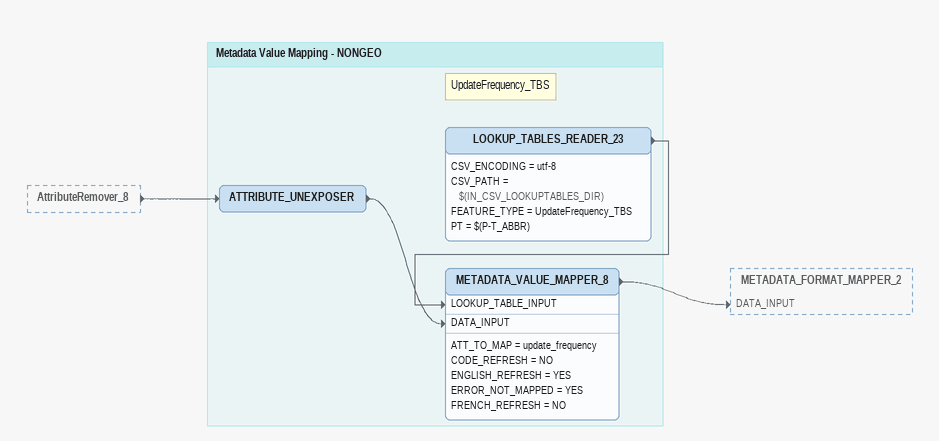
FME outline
AttributeRemover_8 [outside]
    -> ATTRIBUTE_UNEXPOSER

Bookmark: Metadata Value Mapping - NONGEO
ATTRIBUTE_UNEXPOSER
    -> METADATA_VALUE_MAPPER_8 [DATA_INPUT]
Note: UpdateFrequency_TBS
LOOKUP_TABLES_READER_23
    CSV_ENCODING = utf-8
    CSV_PATH = $(IN_CSV_LOOKUPTABLES_DIR)
    FEATURE_TYPE = UpdateFrequency_TBS
    PT = $(P-T_ABBR)
    -> METADATA_VALUE_MAPPER_8 [LOOKUP_TABLE_INPUT]
METADATA_VALUE_MAPPER_8
    ATT_TO_MAP = update_frequency
    CODE_REFRESH = NO
    ENGLISH_REFRESH = YES
    ERROR_NOT_MAPPED = YES
    FRENCH_REFRESH = NO
    -> METADATA_FORMAT_MAPPER_2 [DATA_INPUT]
